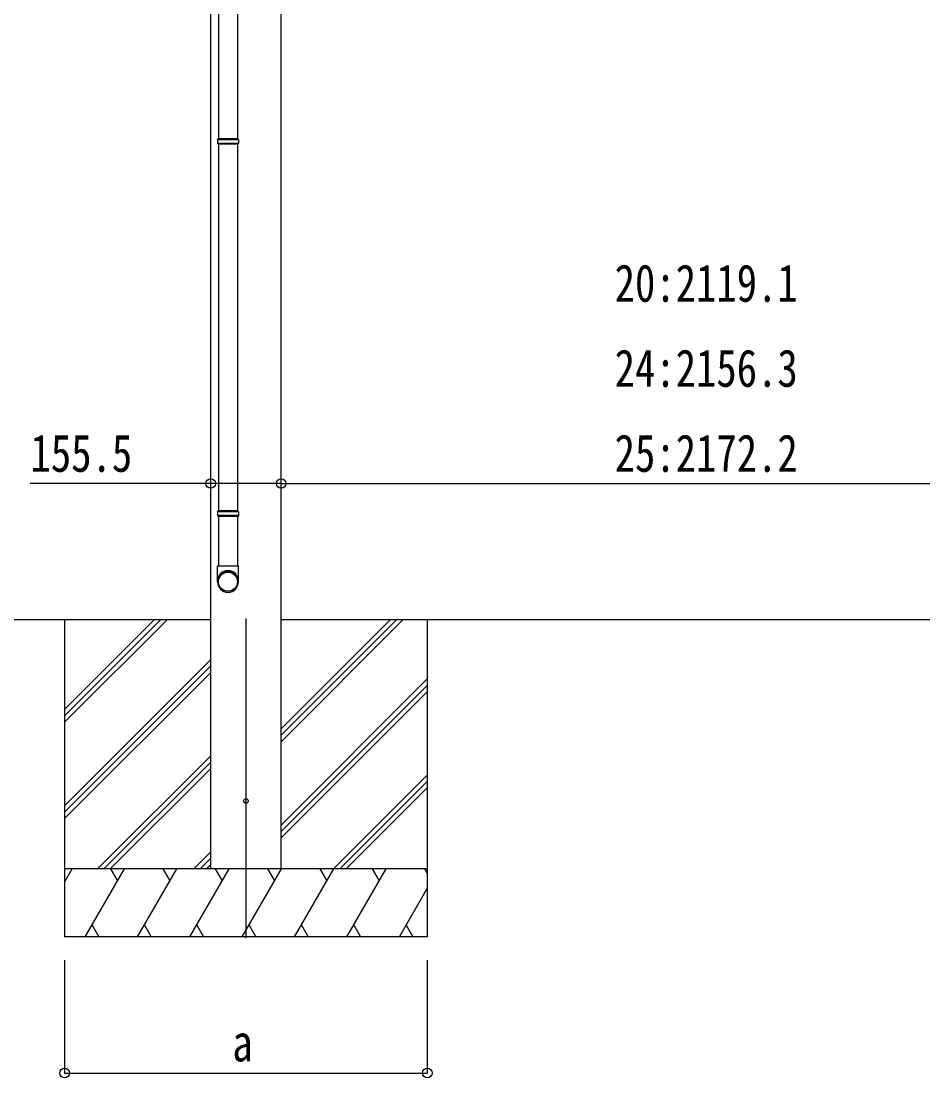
# Model space of a CAD drawing. Units: millimetres, scale not verified. Extents: x -10512 to 10512, y -7425 to 7425.
# Drawn here: x -7653 to -5664, y -4151 to -1821 of the extents above; entities that cross this region are included whole.
import ezdxf
from ezdxf.enums import TextEntityAlignment as Align

# ---------------------------------------------------------------- set-up
doc = ezdxf.new("R2010")
doc.units = ezdxf.units.MM
doc.header["$LTSCALE"] = 30
for name, color, linetype in [('0-3_YKK_12', 2, 'Continuous'), ('0-4_YKK_13', 4, 'Continuous'), ('0-5_YKK_A1', 4, 'Continuous'), ('0-6_YKK_D', 6, 'Continuous')]:
    doc.layers.add(name, color=color, linetype=linetype)
doc.styles.add('ＭＳ ゴシック', font='')
doc.styles.get('ＭＳ ゴシック').set_extended_font_data('MS Gothic')

msp = doc.modelspace()

# ---------------------------------------------------------------- linework, layer by layer
at = {"layer": '0-3_YKK_12'}
msp.add_line((-7157.42, -3138.25), (-7157.42, -3843.19), dxfattribs=at)
at = {"layer": '0-4_YKK_13'}
for p, q in [((-7218.01, -1316.81), (-7218.01, -2080.69)), ((-7176.01, -1316.81), (-7176.01, -2080.69)), ((-7220.01, -2082.69), (-7219.01, -2080.69)), ((-7174.01, -2082.69), (-7220.01, -2082.69)), ((-7174.01, -2090.69), (-7220.01, -2090.69)), ((-7175.01, -2080.69), (-7219.01, -2080.69)), ((-7175.01, -2092.69), (-7219.01, -2092.69)), ((-7218.01, -2092.69), (-7218.01, -2901.19)), ((-7176.01, -2092.69), (-7176.01, -2901.19)), ((-7174.01, -2082.69), (-7175.01, -2080.69)), ((-7174.01, -2090.69), (-7175.01, -2092.69)), ((-7174.01, -2082.69), (-7174.01, -2090.69)), ((-7220.01, -2903.19), (-7219.01, -2901.19)), ((-7174.01, -2903.19), (-7220.01, -2903.19)), ((-7174.01, -2911.19), (-7220.01, -2911.19)), ((-7175.01, -2901.19), (-7219.01, -2901.19)), ((-7174.01, -2903.19), (-7175.01, -2901.19)), ((-7174.01, -2911.19), (-7175.01, -2913.19)), ((-7174.01, -2903.19), (-7174.01, -2911.19)), ((-7175.01, -2913.19), (-7219.01, -2913.19)), ((-7218.01, -2913.19), (-7218.01, -3023.19)), ((-7176.01, -2913.19), (-7176.01, -3023.19)), ((-7220.01, -3057.33), (-7220.01, -3023.19)), ((-7174.01, -3023.19), (-7220.01, -3023.19)), ((-7174.01, -3057.33), (-7174.01, -3023.19))]:
    msp.add_line(p, q, dxfattribs=at)
for points in [[(-7220.01, -2082.69), (-7220.01, -2090.69), (-7219.01, -2092.69)], [(-7220.01, -2903.19), (-7220.01, -2911.19), (-7219.01, -2913.19)]]:
    msp.add_lwpolyline(points, dxfattribs=at)
msp.add_circle((-7157.42, -3540.75), 5, dxfattribs=at)
for centre, major_axis, ratio, start_param, end_param in [((-7197.01, -3055.59), (-23, 0), 0.996195, 3.1415927, 6.2831853), ((-7197.01, -3057.33), (-23, 0), 0.996195, 3.1415927, 6.2831853), ((-7197.01, -3057.33), (0, -23.43), 0.981806, 4.712389, 7.8539816)]:
    msp.add_ellipse(centre, major_axis=major_axis, ratio=ratio, start_param=start_param, end_param=end_param, dxfattribs=at)
msp.add_ellipse((-7197.01, -3057.33), major_axis=(21, 0), ratio=0.996195, dxfattribs=at)
at = {"layer": '0-5_YKK_A1'}
for p, q in [((-7235.17, -3690.69), (-7235.17, -1032.41)), ((-7686.3, -3140.75), (-7235.17, -3140.75)), ((-7557.42, -3367.32), (-7330.78, -3140.69)), ((-7557.42, -3353.17), (-7344.93, -3140.69)), ((-7557.42, -3339.03), (-7359.07, -3140.69)), ((-7557.42, -3140.75), (-7557.42, -3840.75)), ((-7079.67, -3140.75), (-4635.65, -3140.75)), ((-7079.67, -3410.07), (-6810.34, -3140.75)), ((-7079.67, -3395.92), (-6824.48, -3140.75)), ((-7079.67, -3381.78), (-6838.63, -3140.75)), ((-6757.42, -3140.75), (-6757.42, -3840.75)), ((-7557.42, -3551.16), (-7235.17, -3228.92)), ((-7557.42, -3565.3), (-7235.17, -3243.06)), ((-7557.42, -3579.45), (-7235.17, -3257.2)), ((-7079.67, -3593.91), (-6757.42, -3271.67)), ((-7079.67, -3608.05), (-6757.42, -3285.81)), ((-7079.67, -3622.2), (-6757.42, -3299.95)), ((-7484.81, -3690.69), (-7235.17, -3441.05)), ((-7470.67, -3690.69), (-7235.17, -3455.19)), ((-7456.52, -3690.69), (-7235.17, -3469.33)), ((-6964.31, -3690.69), (-6757.42, -3483.8)), ((-6950.17, -3690.69), (-6757.42, -3497.94)), ((-6936.02, -3690.69), (-6757.42, -3512.08)), ((-7272.67, -3690.69), (-7234.92, -3652.93)), ((-7258.53, -3690.69), (-7234.92, -3667.07)), ((-7244.39, -3690.69), (-7234.92, -3681.21)), ((-7557.42, -3719.68), (-7540.71, -3690.75)), ((-6757.42, -3690.75), (-7557.42, -3690.75)), ((-7511.84, -3840.75), (-7425.24, -3690.75)), ((-7440.24, -3716.73), (-7455.24, -3690.74)), ((-7396.37, -3840.74), (-7309.77, -3690.74)), ((-7324.77, -3716.73), (-7339.77, -3690.74)), ((-7280.9, -3840.74), (-7194.3, -3690.74)), ((-7209.3, -3716.73), (-7224.3, -3690.75)), ((-7165.43, -3840.74), (-7078.83, -3690.75)), ((-7093.83, -3716.73), (-7108.83, -3690.74)), ((-7049.96, -3840.74), (-6963.36, -3690.75)), ((-6978.36, -3716.73), (-6993.36, -3690.74)), ((-6934.49, -3840.74), (-6847.89, -3690.75)), ((-6862.89, -3716.73), (-6877.89, -3690.74)), ((-6757.42, -3699.41), (-6762.42, -3690.74)), ((-6819.02, -3840.74), (-6757.42, -3734.04)), ((-7496.84, -3814.77), (-7481.84, -3840.74)), ((-7381.37, -3814.77), (-7366.37, -3840.74)), ((-7265.9, -3814.77), (-7250.9, -3840.74)), ((-7150.43, -3814.76), (-7135.43, -3840.74)), ((-7034.96, -3814.77), (-7019.96, -3840.74)), ((-6919.49, -3814.77), (-6904.49, -3840.74)), ((-6804.02, -3814.77), (-6789.02, -3840.74)), ((-6757.42, -3840.75), (-7557.42, -3840.75))]:
    msp.add_line(p, q, dxfattribs=at)
msp.add_lwpolyline([(-7079.67, -3690.69), (-7079.67, -1011.75), (-7099.67, -1011.75), (-7130.52, -1014.99)], dxfattribs=at)
at = {"layer": '0-6_YKK_D'}
for p, q in [((-7079.67, -2840.75), (-4960.53, -2840.75)), ((-7557.42, -3891.75), (-7557.42, -4141.75)), ((-6757.42, -3891.75), (-6757.42, -4141.75)), ((-7557.42, -4140.75), (-6757.42, -4140.75))]:
    msp.add_line(p, q, dxfattribs=at)
msp.add_lwpolyline([(-7079.67, -2840.75), (-7235.17, -2840.75), (-7633.67, -2840.75)], dxfattribs=at)
for centre in [(-7235.17, -2840.75), (-7079.67, -2840.75), (-7079.67, -2840.75), (-7557.42, -4140.75), (-6757.42, -4140.75)]:
    msp.add_circle(centre, 10.62, dxfattribs=at)

# ---------------------------------------------------------------- texts
at = {"layer": '0-6_YKK_D', "style": 'ＭＳ ゴシック', "width": 0.8}
for s, p in [('20:2119.1', (-6344.1, -2464.75)), ('24:2156.3', (-6344.1, -2652.25)), ('155.5', (-7632.67, -2839.75)), ('25:2172.2', (-6344.1, -2839.75)), ('a', (-7187.42, -4139.75))]:
    msp.add_text(s, height=82.48, dxfattribs=at).set_placement(p, align=Align.BOTTOM_LEFT)

doc.saveas('drawing.dxf')
